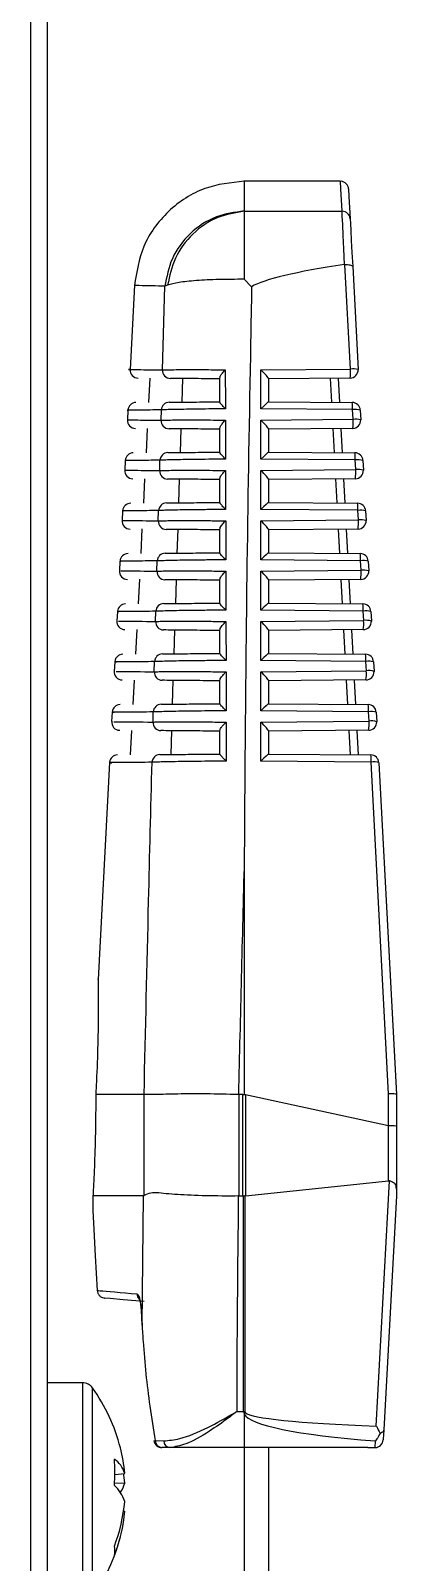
# Model space of a CAD drawing. Extents: x 8 to 113, y 1 to 87.
# Drawn here: x 18.02 to 18.471, y 40.201 to 42.088 of the extents above; entities that cross this region are included whole.
import ezdxf

# ---------------------------------------------------------------- set-up
doc = ezdxf.new("R2010")
doc.units = 0
doc.header["$MEASUREMENT"] = 0
doc.layers.add('OBJECT', color=7, linetype='CONTINUOUS')

msp = doc.modelspace()

# ---------------------------------------------------------------- linework, layer by layer
at = {"layer": 'OBJECT'}
for p, q in [((18.0205, 46.5627), (18.0205, 39.7877)), ((18.041, 46.5627), (18.041, 39.7877)), ((18.4023, 41.9027), (18.2833, 41.9027)), ((18.2837, 41.8661), (18.2837, 41.8657)), ((18.2837, 41.8657), (18.4043, 41.8657)), ((18.4078, 41.8001), (18.4074, 41.8001)), ((18.4146, 41.6714), (18.4078, 41.8001)), ((18.4174, 41.7977), (18.4241, 41.6708)), ((18.2837, 41.782), (18.2928, 41.7728)), ((18.1485, 41.7748), (18.143, 41.6708)), ((18.183, 41.6704), (18.186, 41.7734)), ((18.1893, 41.7747), (18.186, 41.7734)), ((18.3042, 41.6705), (18.4146, 41.6714)), ((18.3042, 41.6224), (18.3042, 41.6705)), ((18.1675, 41.6601), (18.1659, 41.6303)), ((18.2071, 41.6307), (18.2081, 41.6597)), ((18.2537, 41.6308), (18.2537, 41.6606)), ((18.4142, 41.6602), (18.3137, 41.6593)), ((18.3137, 41.6595), (18.3137, 41.6311)), ((18.3917, 41.6304), (18.3902, 41.66)), ((18.3996, 41.6601), (18.4012, 41.6303)), ((18.3137, 41.6311), (18.4168, 41.6302)), ((18.1404, 41.6207), (18.1398, 41.6088)), ((18.1813, 41.6084), (18.1816, 41.6211)), ((18.4172, 41.6214), (18.3042, 41.6224)), ((18.3042, 41.6085), (18.4179, 41.6095)), ((18.3042, 41.5604), (18.3042, 41.6085)), ((18.4179, 41.6095), (18.4172, 41.6214)), ((18.4267, 41.6207), (18.4273, 41.6088)), ((18.1642, 41.5981), (18.1627, 41.5683)), ((18.2051, 41.5687), (18.2061, 41.5978)), ((18.2537, 41.5688), (18.2537, 41.5985)), ((18.4174, 41.5983), (18.3137, 41.5973)), ((18.3137, 41.5975), (18.3137, 41.5691)), ((18.395, 41.5684), (18.3934, 41.598)), ((18.4029, 41.5981), (18.4044, 41.5683)), ((18.3137, 41.5691), (18.4201, 41.5682)), ((18.1371, 41.5587), (18.1365, 41.5468)), ((18.1795, 41.5464), (18.1799, 41.5591)), ((18.4205, 41.5594), (18.3042, 41.5604)), ((18.4211, 41.5475), (18.4205, 41.5594)), ((18.43, 41.5587), (18.4306, 41.5468)), ((18.161, 41.5363), (18.1594, 41.5061)), ((18.2032, 41.5067), (18.2041, 41.5358)), ((18.2537, 41.5069), (18.2537, 41.5364)), ((18.3042, 41.5465), (18.4211, 41.5475)), ((18.3042, 41.4984), (18.3042, 41.5465)), ((18.4207, 41.5363), (18.3137, 41.5353)), ((18.3137, 41.5355), (18.3137, 41.5071)), ((18.3983, 41.5064), (18.3967, 41.5361)), ((18.4061, 41.5362), (18.4077, 41.5063)), ((18.1339, 41.4967), (18.1333, 41.4849)), ((18.1778, 41.4844), (18.1782, 41.497)), ((18.4238, 41.4974), (18.3042, 41.4984)), ((18.3137, 41.5071), (18.4234, 41.5061)), ((18.4244, 41.4855), (18.4238, 41.4974)), ((18.4333, 41.4967), (18.4339, 41.4848)), ((18.1577, 41.4744), (18.1561, 41.4441)), ((18.2537, 41.4449), (18.2537, 41.4743)), ((18.3042, 41.4845), (18.4244, 41.4855)), ((18.3042, 41.4364), (18.3042, 41.4845)), ((18.424, 41.4743), (18.3137, 41.4733)), ((18.2012, 41.4446), (18.2021, 41.4738)), ((18.3137, 41.4735), (18.3137, 41.4451)), ((18.4016, 41.4443), (18.4, 41.4741)), ((18.4094, 41.4742), (18.411, 41.4442)), ((18.3137, 41.4451), (18.4266, 41.4441)), ((18.1306, 41.4347), (18.13, 41.4229)), ((18.1762, 41.4225), (18.1765, 41.435)), ((18.4271, 41.4353), (18.3042, 41.4364)), ((18.3042, 41.4225), (18.4277, 41.4236)), ((18.3042, 41.3744), (18.3042, 41.4225)), ((18.4277, 41.4236), (18.4271, 41.4353)), ((18.4365, 41.4346), (18.4371, 41.4229)), ((18.1545, 41.4124), (18.1529, 41.382)), ((18.1993, 41.3826), (18.2002, 41.4118)), ((18.2537, 41.3829), (18.2537, 41.4123)), ((18.4272, 41.4123), (18.3137, 41.4113)), ((18.3137, 41.4115), (18.3137, 41.3831)), ((18.4048, 41.3823), (18.4033, 41.4121)), ((18.4127, 41.4122), (18.4143, 41.3822)), ((18.3137, 41.3831), (18.4299, 41.3821)), ((18.1274, 41.3727), (18.1268, 41.361)), ((18.1745, 41.3605), (18.1749, 41.373)), ((18.4303, 41.3733), (18.3042, 41.3744)), ((18.3042, 41.3605), (18.431, 41.3616)), ((18.431, 41.3616), (18.4303, 41.3733)), ((18.4398, 41.3726), (18.4404, 41.3609)), ((18.1512, 41.3504), (18.1496, 41.32)), ((18.1973, 41.3206), (18.1983, 41.3498)), ((18.2537, 41.321), (18.2537, 41.3502)), ((18.3042, 41.3124), (18.3042, 41.3605)), ((18.4305, 41.3504), (18.3137, 41.3493)), ((18.3137, 41.3495), (18.3137, 41.3211)), ((18.4081, 41.3203), (18.4065, 41.3502)), ((18.4159, 41.3502), (18.4175, 41.3202)), ((18.1241, 41.3107), (18.1235, 41.299)), ((18.1729, 41.2985), (18.1732, 41.311)), ((18.4336, 41.3113), (18.3042, 41.3124)), ((18.3137, 41.3211), (18.4332, 41.3201)), ((18.4342, 41.2996), (18.4336, 41.3113)), ((18.4431, 41.3106), (18.4437, 41.2989)), ((18.148, 41.2883), (18.1464, 41.2582)), ((18.1954, 41.2586), (18.1963, 41.2878)), ((18.2537, 41.259), (18.2537, 41.2881)), ((18.3042, 41.2985), (18.4342, 41.2996)), ((18.3042, 41.2504), (18.3042, 41.2985)), ((18.4338, 41.2884), (18.3137, 41.2873)), ((18.3137, 41.2875), (18.3137, 41.2591)), ((18.4114, 41.2582), (18.4098, 41.2882)), ((18.4192, 41.2883), (18.4208, 41.2582)), ((18.1209, 41.2487), (18.1203, 41.2371)), ((18.1713, 41.2365), (18.1716, 41.249)), ((18.4369, 41.2492), (18.3042, 41.2504)), ((18.3137, 41.2591), (18.4365, 41.258)), ((18.4375, 41.2376), (18.4369, 41.2492)), ((18.4464, 41.2486), (18.447, 41.237)), ((18.3042, 41.2365), (18.4375, 41.2376)), ((18.3042, 41.1884), (18.3042, 41.2365)), ((18.1447, 41.2263), (18.1431, 41.1961)), ((18.1935, 41.1966), (18.1944, 41.2259)), ((18.2537, 41.197), (18.2537, 41.2261)), ((18.4371, 41.2264), (18.3137, 41.2253)), ((18.3137, 41.2255), (18.3137, 41.1971)), ((18.4147, 41.1962), (18.4131, 41.2262)), ((18.4225, 41.2263), (18.4241, 41.1961)), ((18.3137, 41.1971), (18.4397, 41.196)), ((18.1176, 41.1867), (18.1036, 40.9192)), ((18.4402, 41.1872), (18.3042, 41.1884)), ((18.4617, 40.7787), (18.4402, 41.1872)), ((18.4496, 41.1865), (18.4712, 40.7777)), ((18.2837, 41.0664), (18.2837, 40.7778)), ((18.1603, 40.7777), (18.1008, 40.7777)), ((18.1604, 40.7777), (18.1603, 40.7777)), ((18.1604, 40.6532), (18.1604, 40.7777)), ((18.2769, 40.7777), (18.2769, 40.6527)), ((18.2821, 40.7777), (18.2769, 40.7777)), ((18.2821, 40.6527), (18.2821, 40.7777)), ((18.2853, 40.7774), (18.2853, 40.6529)), ((18.4615, 40.7392), (18.2853, 40.7774)), ((18.4617, 40.7392), (18.4617, 40.7787)), ((18.4712, 40.7777), (18.4712, 40.7777)), ((18.4712, 40.7777), (18.4712, 40.7386)), ((18.4615, 40.6715), (18.4615, 40.7392)), ((18.4712, 40.7386), (18.4712, 40.661)), ((18.2853, 40.6529), (18.4615, 40.6715)), ((18.4465, 40.3692), (18.4629, 40.6713)), ((18.1597, 40.6527), (18.0973, 40.6527)), ((18.1578, 40.4935), (18.1597, 40.6527)), ((18.1597, 40.6527), (18.1604, 40.6532)), ((18.2769, 40.6527), (18.2821, 40.6527)), ((18.2829, 40.6527), (18.2845, 40.6528)), ((18.2829, 40.3872), (18.2829, 40.6527)), ((18.2845, 40.6528), (18.2845, 40.3872)), ((18.4712, 40.6527), (18.4556, 40.3645)), ((18.4712, 40.661), (18.4712, 40.6527)), ((18.0972, 40.6349), (18.0972, 40.6349)), ((18.1025, 40.5364), (18.1025, 40.5364)), ((18.1566, 40.5116), (18.1576, 40.4935)), ((18.1566, 40.5116), (18.1566, 40.5116)), ((18.1569, 40.5117), (18.1578, 40.4935)), ((18.0844, 40.4227), (18.041, 40.4227)), ((18.0844, 40.4227), (18.0844, 40.1601)), ((18.0965, 40.4165), (18.0965, 40.166)), ((18.2744, 40.3872), (18.2829, 40.3872)), ((18.2837, 40.3842), (18.2837, 40.3427)), ((18.174, 40.3513), (18.1845, 40.351)), ((18.192, 40.3427), (18.1823, 40.3427)), ((18.2837, 40.3427), (18.192, 40.3427)), ((18.436, 40.3427), (18.2837, 40.3427)), ((18.2837, 40.3427), (18.2837, 40.1612)), ((18.3137, 40.3427), (18.3137, 40.1612)), ((18.436, 40.3427), (18.4449, 40.3428)), ((18.4449, 40.3428), (18.4453, 40.3511)), ((18.1242, 40.3095), (18.1364, 40.311)), ((18.1364, 40.2991), (18.1238, 40.2984)), ((18.1351, 40.2646), (18.1364, 40.2644))]:
    msp.add_line(p, q, dxfattribs=at)
at = {"layer": 'OBJECT', "flags": 128}
for points in [[(18.4043, 41.8657), (18.4028, 41.8934), (18.4023, 41.9027)], [(18.4123, 41.8933), (18.4123, 41.8933), (18.4128, 41.884), (18.4143, 41.8564)], [(18.4074, 41.8001), (18.4065, 41.8193), (18.4057, 41.836), (18.4051, 41.8495), (18.4046, 41.8596), (18.4043, 41.8657)], [(18.4143, 41.8564), (18.4145, 41.8509), (18.415, 41.8419), (18.4157, 41.8298), (18.4164, 41.8149), (18.4174, 41.7977)], [(18.0972, 40.6349), (18.0984, 40.6116), (18.1002, 40.5788), (18.1025, 40.5364)], [(18.1604, 40.5227), (18.1347, 40.5249), (18.1184, 40.5263), (18.1116, 40.5269)], [(18.1569, 40.5117), (18.1566, 40.5116), (18.1566, 40.5116)], [(18.1578, 40.4935), (18.1576, 40.4935), (18.1576, 40.4935)], [(18.4556, 40.3645), (18.4552, 40.3582), (18.455, 40.3541), (18.4549, 40.3523)], [(18.1364, 40.2991), (18.1357, 40.3061), (18.1351, 40.3109)]]:
    msp.add_lwpolyline(points, dxfattribs=at)
at = {"layer": 'OBJECT'}
for centre, radius, start, end in [((18.4023, 41.8927), 0.01, 3.0226, 85.0653), ((18.4044, 41.8558), 0.00991, 3.4696, 90.5555), ((18.153, 41.6702), 0.01, 176.9496, 269.5), ((18.1929, 41.6698), 0.00992, 176.5042, 268.9393), ((18.3602, 41.6679), 0.0545, 351.8652, 3.6824), ((18.4141, 41.6702), 0.01, 270.5, 3.0226), ((18.4179, 41.6513), 0.0204, 72.383, 99.2794), ((18.1504, 41.6202), 0.01, 90.5, 176.6441), ((18.1915, 41.6207), 0.00989, 91.0015, 177.588), ((18.3763, 41.6238), 0.041, 356.6868, 8.9977), ((18.4167, 41.6202), 0.01, 3.0226, 89.5), ((18.1498, 41.6083), 0.01, 176.5331, 269.5), ((18.1912, 41.6078), 0.00992, 176.4843, 268.9205), ((18.4205, 41.6013), 0.0204, 72.3829, 99.2789), ((18.3635, 41.606), 0.0545, 351.8651, 3.6825), ((18.4173, 41.6083), 0.01, 270.5, 3.0226), ((18.4212, 41.5893), 0.0204, 72.3842, 99.2781), ((18.1471, 41.5582), 0.01, 90.5, 176.1269), ((18.1898, 41.5586), 0.00989, 91.02, 177.6086), ((18.3796, 41.5618), 0.041, 356.6869, 8.9995), ((18.42, 41.5582), 0.01, 3.0226, 89.5), ((18.4238, 41.5393), 0.0204, 72.3825, 99.2797), ((18.1465, 41.5463), 0.01, 176.0214, 269.5), ((18.1894, 41.5458), 0.00991, 176.4676, 268.8983), ((18.3667, 41.544), 0.0545, 351.8651, 3.6825), ((18.4206, 41.5463), 0.01, 270.5, 3.0226), ((18.4244, 41.5274), 0.0204, 72.3836, 99.2785), ((18.1439, 41.4961), 0.01, 90.5, 175.6107), ((18.1881, 41.4966), 0.00989, 91.0385, 177.629), ((18.3829, 41.4997), 0.041, 356.6836, 9.001), ((18.4233, 41.4961), 0.01, 3.0226, 89.5), ((18.4271, 41.4772), 0.0204, 72.384, 99.2783), ((18.1433, 41.4843), 0.01, 175.4975, 269.5), ((18.1877, 41.4838), 0.00991, 176.4491, 268.8771), ((18.37, 41.482), 0.0545, 351.8663, 3.6798), ((18.4239, 41.4843), 0.01, 270.5, 3.0226), ((18.4277, 41.4654), 0.0204, 72.3835, 99.2787), ((18.1406, 41.4341), 0.01, 90.5, 175.0953), ((18.1864, 41.4346), 0.00988, 91.0569, 177.6513), ((18.3861, 41.4377), 0.041, 356.6855, 9.001), ((18.4265, 41.4341), 0.01, 3.0226, 89.5), ((18.14, 41.4223), 0.01, 175.0037, 269.5), ((18.1861, 41.4218), 0.00991, 176.4298, 268.8558), ((18.4304, 41.4152), 0.0204, 72.3833, 99.279), ((18.3733, 41.4201), 0.0545, 351.8663, 3.6798), ((18.4272, 41.4223), 0.01, 270.5, 3.0226), ((18.431, 41.4034), 0.0204, 72.3833, 99.2789), ((18.1374, 41.3721), 0.01, 90.5, 174.5807), ((18.1847, 41.3726), 0.00988, 91.0767, 177.6723), ((18.3894, 41.3757), 0.041, 356.6836, 9.001), ((18.4298, 41.3721), 0.01, 3.0226, 89.5), ((18.1368, 41.3604), 0.01, 174.4978, 269.5), ((18.4336, 41.3532), 0.0204, 72.3837, 99.2787), ((18.3765, 41.3581), 0.0545, 351.8663, 3.6798), ((18.4342, 41.3415), 0.0204, 72.3835, 99.2786), ((18.1844, 41.3599), 0.00991, 176.4111, 268.8339), ((18.4304, 41.3604), 0.01, 270.5, 3.0226), ((18.1341, 41.3101), 0.01, 90.5, 174.0669), ((18.1831, 41.3106), 0.00988, 91.0973, 177.6933), ((18.3927, 41.3136), 0.041, 356.6868, 8.9978), ((18.4331, 41.3101), 0.01, 3.0226, 89.5), ((18.4369, 41.2911), 0.0204, 72.3833, 99.2789), ((18.1335, 41.2984), 0.01, 173.9939, 269.5), ((18.1828, 41.2979), 0.0099, 176.3922, 268.812), ((18.3798, 41.2961), 0.0545, 351.8663, 3.6798), ((18.4337, 41.2984), 0.01, 270.5, 3.0226), ((18.4375, 41.2795), 0.0204, 72.3836, 99.2786), ((18.1309, 41.248), 0.01, 90.5, 173.5539), ((18.1815, 41.2486), 0.00987, 91.1158, 177.7165), ((18.396, 41.2516), 0.041, 356.687, 8.9994), ((18.4364, 41.248), 0.01, 3.0226, 89.5), ((18.4402, 41.2291), 0.0204, 72.3836, 99.2786), ((18.1303, 41.2364), 0.01, 173.4435, 269.5), ((18.1812, 41.2359), 0.0099, 176.3721, 268.7898), ((18.3831, 41.2341), 0.0545, 351.8656, 3.6806), ((18.437, 41.2364), 0.01, 270.5, 3.0226), ((18.4408, 41.2175), 0.0204, 72.3836, 99.2786), ((18.1276, 41.186), 0.01, 90.5, 173.0416), ((18.1799, 41.1866), 0.00987, 91.1352, 177.7397), ((18.3993, 41.1896), 0.041, 356.6836, 9.001), ((18.4396, 41.186), 0.01, 3.0226, 89.5), ((18.4435, 41.1671), 0.0204, 72.3833, 99.2789), ((18.1615, 40.5326), 0.01, 182.5568, 224.0241), ((18.0844, 40.4077), 0.015, 35.6682, 90), ((17.9172, 40.2877), 0.2208, 14.3896, 35.6682), ((18.2829, 40.5031), 0.1159, 270.0012, 270.7816), ((18.1938, 40.4788), 0.1305, 313.545, 314.5084), ((17.941, 40.2939), 0.1962, 5.0254, 14.385), ((18.1718, 40.3622), 0.0111, 273.6615, 281.4814), ((18.1823, 40.3527), 0.01, 189.2546, 270), ((18.183, 40.3518), 0.00906, 182.8147, 265.6381), ((18.1931, 40.3512), 0.00857, 181.3601, 262.7695), ((18.4449, 40.3528), 0.00999, 269.95, 356.8554), ((18.4451, 40.3434), 0.000648, 258.231, 270.7957), ((18.4449, 40.3528), 0.01, 270.809, 356.8941), ((18.1035, 40.3007), 0.0345, 17.4617, 54.2795), ((17.8829, 40.3125), 0.2413, 356.1519, 3.8481), ((18.0943, 40.2635), 0.044, 16.9533, 48.1957), ((18.1025, 40.3082), 0.0352, 324.3309, 344.9776), ((17.9331, 40.2943), 0.2041, 338.9958, 354.9427), ((17.9413, 40.2815), 0.1959, 338.5882, 354.9804), ((17.9172, 40.2877), 0.2208, 324.3318, 345.6104), ((18.0956, 40.2156), 0.0286, 348.7967, 11.2033)]:
    msp.add_arc(centre, radius, start, end, dxfattribs=at)
for centre, major_axis, ratio, start_param, end_param in [((20.5734, 41.7476), (2.2897, -0.0147), 0.052015, 2.811677, 3.052791), ((18.3037, 41.6693), (0.00996, -0.00988), 0.087934, 0.08695, 1.605386), ((18.3037, 41.6212), (0.00999, 0.00991), 0.035372, 0.03505, 1.483386), ((18.3037, 41.6073), (0.00996, -0.00988), 0.087934, 0.08695, 1.605386), ((18.3037, 41.5592), (0.00999, 0.00991), 0.035372, 0.03505, 1.483386), ((18.3037, 41.5453), (0.00996, -0.00988), 0.087934, 0.08695, 1.605386), ((18.3037, 41.4972), (0.00999, 0.00991), 0.035372, 0.03505, 1.483386), ((18.3037, 41.4833), (0.00996, -0.00988), 0.087934, 0.08695, 1.605386), ((18.3037, 41.4352), (0.00999, 0.00991), 0.035372, 0.03505, 1.483386), ((18.3037, 41.4213), (0.00996, -0.00988), 0.087934, 0.08695, 1.605386), ((18.3037, 41.3732), (0.00999, 0.00991), 0.035372, 0.03505, 1.483386), ((18.3037, 41.3593), (0.00996, -0.00988), 0.087934, 0.08695, 1.605386), ((18.3037, 41.3112), (0.00999, 0.00991), 0.035372, 0.03505, 1.483386), ((18.3037, 41.2973), (0.00996, -0.00988), 0.087934, 0.08695, 1.605386), ((18.3037, 41.2492), (0.00999, 0.00991), 0.035372, 0.03505, 1.483386), ((18.3037, 41.2353), (0.00996, -0.00988), 0.087934, 0.08695, 1.605386), ((18.3037, 41.1872), (0.00999, 0.00991), 0.035372, 0.03505, 1.483386), ((20.3462, 36.7594), (0, 19.0675), 0.111038, 1.342949, 1.358461), ((18.2769, 41.755), (0, 0.9773), 0.122785, 3.138252, 3.141593), ((18.2821, 41.755), (0, 0.9773), 0.122785, 3.141593, 3.154684), ((18.2821, 41.7557), (-0.0064, 0.9787), 0.122438, 3.101128, 3.114217), ((18.4612, 40.7775), (0.01, 0.00026), 0.120424, 0.003177, 1.515259), ((18.4612, 40.8207), (-0.0005, 0.0816), 0.122438, 3.114217, 3.140397), ((18.4612, 40.7386), (0.01, 0), 0.061163, 0, 1.518436), ((18.4612, 40.6342), (0.0006, 0.0374), 0.267094, 6.175075, 6.315676), ((20.3462, 40.2949), (0, 7.8848), 0.262774, 1.525405, 1.559096), ((18.2769, 40.2049), (0, 0.4478), 0.267949, 0, 0.004204), ((18.2821, 40.2049), (0, 0.4478), 0.267949, 6.276674, 6.283185), ((18.2821, 40.2046), (0.007, 0.4485), 0.267094, 0.032491, 0.039008), ((18.8524, 40.4027), (0.5695, 0.0157), 0.101686, 3.138791, 3.191455), ((18.8524, 40.4027), (0.5695, 0.0157), 0.101686, 3.191455, 3.913119), ((18.854, 40.395), (0.5695, 0.0078), 0.050872, 3.140897, 3.193561), ((18.854, 40.395), (0.5695, 0.0078), 0.050872, 3.193561, 3.914226)]:
    msp.add_ellipse(centre, major_axis=major_axis, ratio=ratio, start_param=start_param, end_param=end_param, dxfattribs=at)
for points, knots in [([(18.2837, 41.9027), (18.2672, 41.901), (18.2329, 41.8973), (18.1883, 41.8678), (18.1565, 41.8248), (18.1511, 41.7908), (18.1484, 41.7744)], [0, 0, 0, 0, 0.240773, 0.5, 0.759227, 1, 1, 1, 1]), ([(18.2837, 41.9027), (18.2837, 41.9012), (18.2837, 41.8981), (18.2837, 41.8768), (18.2837, 41.8661)], [0, 0, 0, 0, 0.5, 1, 1, 1, 1]), ([(18.2837, 41.8661), (18.272, 41.8645), (18.2477, 41.8612), (18.2159, 41.8398), (18.1928, 41.8091), (18.1882, 41.785), (18.186, 41.7734)], [0, 0, 0, 0, 0.24117, 0.5, 0.75883, 1, 1, 1, 1]), ([(18.2837, 41.8657), (18.2726, 41.8639), (18.2495, 41.8603), (18.2192, 41.8392), (18.1968, 41.8095), (18.1917, 41.786), (18.1893, 41.7747)], [0, 0, 0, 0, 0.2415611, 0.4999999, 0.7584385, 1, 1, 1, 1]), ([(18.2837, 41.8657), (18.2837, 41.8628), (18.2837, 41.8571), (18.2837, 41.838), (18.2837, 41.8128), (18.2837, 41.7922), (18.2837, 41.782)], [0, 0, 0, 0, 0.25, 0.5, 0.75, 1, 1, 1, 1]), ([(18.4078, 41.8001), (18.4089, 41.8001), (18.4111, 41.8002), (18.414, 41.7998), (18.4162, 41.7991), (18.4171, 41.7984), (18.4173, 41.7979), (18.4174, 41.7978), (18.4174, 41.7977)], [0, 0, 0, 0, 0.219278, 0.438506, 0.659243, 0.882986, 0.985831, 1, 1, 1, 1]), ([(18.2837, 41.782), (18.273, 41.7819), (18.2516, 41.7819), (18.224, 41.7805), (18.2017, 41.7781), (18.1934, 41.7759), (18.1893, 41.7747)], [0, 0, 0, 0, 0.2500001, 0.4999998, 0.7500003, 1, 1, 1, 1]), ([(18.186, 41.7734), (18.1751, 41.7737), (18.1532, 41.7742), (18.15, 41.7743), (18.1484, 41.7744)], [0, 0, 0, 0, 0.496376, 1, 1, 1, 1]), ([(18.2928, 41.7728), (18.2927, 41.7671), (18.2922, 41.7387), (18.29, 41.6193), (18.286, 41.3895), (18.2845, 41.1824), (18.2837, 41.0664)], [0, 0, 0, 0, 0.024148, 0.120739, 0.507103, 1, 1, 1, 1]), ([(18.1431, 41.6708), (18.143, 41.6708), (18.138, 41.6708), (18.151, 41.6707), (18.1723, 41.6705), (18.183, 41.6704)], [0, 0, 0, 0, 0.001446, 0.498454, 1, 1, 1, 1]), ([(18.183, 41.6704), (18.1846, 41.6705), (18.1895, 41.6706), (18.2071, 41.6707), (18.2321, 41.6707), (18.251, 41.6706), (18.2581, 41.6705), (18.2604, 41.6705)], [0, 0, 0, 0, 0.16173, 0.488574, 0.814943, 0.942319, 1, 1, 1, 1]), ([(18.2537, 41.6606), (18.2538, 41.6612), (18.2541, 41.6626), (18.2561, 41.6657), (18.2584, 41.6684), (18.26, 41.6701), (18.2603, 41.6705), (18.2604, 41.6705)], [0, 0, 0, 0, 0.2369194, 0.5287914, 0.9000059, 0.9913438, 1, 1, 1, 1]), ([(18.2604, 41.6705), (18.2604, 41.6639), (18.2604, 41.6479), (18.2605, 41.6318), (18.2605, 41.6224)], [0, 0, 0, 0, 0.412316, 1, 1, 1, 1]), ([(18.2537, 41.6593), (18.2431, 41.6594), (18.2219, 41.6596), (18.2013, 41.6598), (18.1953, 41.6599), (18.1927, 41.6599)], [0, 0, 0, 0, 0.357965, 0.715857, 1, 1, 1, 1]), ([(18.1913, 41.6306), (18.1949, 41.6306), (18.2021, 41.6306), (18.2254, 41.6308), (18.245, 41.631), (18.2537, 41.6311)], [0, 0, 0, 0, 0.3561452, 0.712376, 1, 1, 1, 1]), ([(18.2605, 41.6224), (18.2605, 41.6225), (18.2601, 41.6228), (18.2585, 41.6245), (18.2561, 41.627), (18.2541, 41.6296), (18.2538, 41.6304), (18.2537, 41.6308)], [0, 0, 0, 0, 0.0082877, 0.094552, 0.4783992, 0.770553, 1, 1, 1, 1]), ([(18.1816, 41.6211), (18.1804, 41.6211), (18.174, 41.621), (18.1515, 41.6208), (18.1354, 41.6207), (18.1406, 41.6207), (18.1407, 41.6207)], [0, 0, 0, 0, 0.046867, 0.234364, 0.98622, 1, 1, 1, 1]), ([(18.1401, 41.6088), (18.1416, 41.6088), (18.1447, 41.6087), (18.1689, 41.6085), (18.1813, 41.6084)], [0, 0, 0, 0, 0.488709, 1, 1, 1, 1]), ([(18.1813, 41.6084), (18.1829, 41.6085), (18.1878, 41.6086), (18.2055, 41.6087), (18.231, 41.6087), (18.2505, 41.6086), (18.2583, 41.6085), (18.2605, 41.6085)], [0, 0, 0, 0, 0.159551, 0.48199, 0.803962, 0.942061, 1, 1, 1, 1]), ([(18.2605, 41.6224), (18.2582, 41.6224), (18.2497, 41.6223), (18.2296, 41.6221), (18.2042, 41.6217), (18.1876, 41.6214), (18.183, 41.6211), (18.1816, 41.6211)], [0, 0, 0, 0, 0.057874, 0.218011, 0.538018, 0.858388, 1, 1, 1, 1]), ([(18.2537, 41.5985), (18.2538, 41.5991), (18.2541, 41.6004), (18.256, 41.6034), (18.2583, 41.6062), (18.26, 41.608), (18.2605, 41.6085), (18.2605, 41.6085)], [0, 0, 0, 0, 0.225636, 0.506975, 0.868216, 0.991457, 1, 1, 1, 1]), ([(18.2605, 41.6085), (18.2606, 41.6019), (18.2606, 41.5859), (18.2606, 41.5698), (18.2607, 41.5604)], [0, 0, 0, 0, 0.412357, 1, 1, 1, 1]), ([(18.2537, 41.5973), (18.243, 41.5974), (18.2216, 41.5976), (18.2, 41.5978), (18.1938, 41.5979), (18.191, 41.5979)], [0, 0, 0, 0, 0.352325, 0.704581, 1, 1, 1, 1]), ([(18.1896, 41.5685), (18.1932, 41.5686), (18.2005, 41.5686), (18.2242, 41.5688), (18.2444, 41.569), (18.2537, 41.5691)], [0, 0, 0, 0, 0.350806, 0.701697, 1, 1, 1, 1]), ([(18.2607, 41.5604), (18.2606, 41.5605), (18.2602, 41.5609), (18.2585, 41.5626), (18.2561, 41.5652), (18.2541, 41.5677), (18.2538, 41.5685), (18.2537, 41.5688)], [0, 0, 0, 0, 0.008197, 0.119704, 0.49372, 0.776726, 1, 1, 1, 1]), ([(18.1799, 41.5591), (18.1786, 41.5591), (18.1722, 41.559), (18.1491, 41.5588), (18.1324, 41.5586), (18.1376, 41.5587), (18.1378, 41.5587)], [0, 0, 0, 0, 0.045988, 0.229969, 0.967723, 1, 1, 1, 1]), ([(18.2607, 41.5604), (18.2583, 41.5604), (18.2497, 41.5603), (18.2294, 41.5601), (18.2036, 41.5597), (18.1863, 41.5594), (18.1815, 41.5591), (18.1799, 41.5591)], [0, 0, 0, 0, 0.058136, 0.216179, 0.531949, 0.848067, 1, 1, 1, 1]), ([(18.1373, 41.5468), (18.1386, 41.5468), (18.1414, 41.5468), (18.1665, 41.5465), (18.1795, 41.5464)], [0, 0, 0, 0, 0.4793065, 1, 1, 1, 1]), ([(18.1795, 41.5464), (18.1812, 41.5465), (18.1862, 41.5466), (18.204, 41.5467), (18.2299, 41.5467), (18.2501, 41.5466), (18.2584, 41.5465), (18.2607, 41.5465)], [0, 0, 0, 0, 0.157481, 0.475733, 0.793524, 0.941798, 1, 1, 1, 1]), ([(18.2537, 41.5353), (18.2429, 41.5354), (18.2213, 41.5356), (18.1989, 41.5358), (18.1923, 41.5359), (18.1892, 41.5359)], [0, 0, 0, 0, 0.347005, 0.693943, 1, 1, 1, 1]), ([(18.2537, 41.5364), (18.2538, 41.537), (18.2541, 41.5382), (18.2559, 41.5412), (18.2583, 41.5441), (18.2601, 41.5459), (18.2607, 41.5465), (18.2607, 41.5465)], [0, 0, 0, 0, 0.220757, 0.49454, 0.847826, 0.991557, 1, 1, 1, 1]), ([(18.2607, 41.5465), (18.2607, 41.5399), (18.2608, 41.5239), (18.2608, 41.5078), (18.2608, 41.4984)], [0, 0, 0, 0, 0.412394, 1, 1, 1, 1]), ([(18.1782, 41.497), (18.1769, 41.497), (18.1703, 41.497), (18.1468, 41.4968), (18.1293, 41.4966), (18.1346, 41.4967), (18.135, 41.4967)], [0, 0, 0, 0, 0.045141, 0.225735, 0.949898, 1, 1, 1, 1]), ([(18.2608, 41.4984), (18.2584, 41.4984), (18.2497, 41.4983), (18.2292, 41.4981), (18.2031, 41.4978), (18.185, 41.4974), (18.1799, 41.4971), (18.1782, 41.497)], [0, 0, 0, 0, 0.058402, 0.214452, 0.526193, 0.838268, 1, 1, 1, 1]), ([(18.1879, 41.5065), (18.1916, 41.5066), (18.1989, 41.5066), (18.223, 41.5068), (18.2439, 41.507), (18.2537, 41.5071)], [0, 0, 0, 0, 0.345761, 0.691605, 1, 1, 1, 1]), ([(18.2608, 41.4984), (18.2608, 41.4985), (18.2603, 41.499), (18.2585, 41.5008), (18.256, 41.5034), (18.2541, 41.5058), (18.2538, 41.5066), (18.2537, 41.5069)], [0, 0, 0, 0, 0.008115, 0.143847, 0.50824, 0.782553, 1, 1, 1, 1]), ([(18.1344, 41.4848), (18.1356, 41.4848), (18.1382, 41.4848), (18.1642, 41.4846), (18.1778, 41.4844)], [0, 0, 0, 0, 0.4731846, 1, 1, 1, 1]), ([(18.1778, 41.4844), (18.1795, 41.4845), (18.1846, 41.4846), (18.2025, 41.4848), (18.2289, 41.4847), (18.2496, 41.4846), (18.2585, 41.4845), (18.2609, 41.4845)], [0, 0, 0, 0, 0.155511, 0.469778, 0.783591, 0.941533, 1, 1, 1, 1]), ([(18.2537, 41.4743), (18.2538, 41.4749), (18.2541, 41.4761), (18.2559, 41.479), (18.2583, 41.4819), (18.2602, 41.4839), (18.2608, 41.4845), (18.2609, 41.4845)], [0, 0, 0, 0, 0.216116, 0.482661, 0.828143, 0.991662, 1, 1, 1, 1]), ([(18.2609, 41.4845), (18.2609, 41.4779), (18.2609, 41.4619), (18.261, 41.4458), (18.261, 41.4364)], [0, 0, 0, 0, 0.41243, 1, 1, 1, 1]), ([(18.2537, 41.4733), (18.2428, 41.4734), (18.221, 41.4736), (18.1977, 41.4738), (18.1908, 41.4739), (18.1875, 41.4739)], [0, 0, 0, 0, 0.341978, 0.683891, 1, 1, 1, 1]), ([(18.1862, 41.4445), (18.1899, 41.4445), (18.1974, 41.4446), (18.2219, 41.4448), (18.2434, 41.445), (18.2537, 41.4451)], [0, 0, 0, 0, 0.3409862, 0.682055, 1, 1, 1, 1]), ([(18.261, 41.4364), (18.261, 41.4365), (18.2603, 41.4371), (18.2584, 41.4389), (18.256, 41.4416), (18.2541, 41.4439), (18.2538, 41.4446), (18.2537, 41.4449)], [0, 0, 0, 0, 0.0080352, 0.1670318, 0.5220124, 0.7880549, 1, 1, 1, 1]), ([(18.1765, 41.435), (18.1752, 41.435), (18.1685, 41.435), (18.1445, 41.4348), (18.1263, 41.4346), (18.1316, 41.4346), (18.1321, 41.4346)], [0, 0, 0, 0, 0.044325, 0.221651, 0.93271, 1, 1, 1, 1]), ([(18.1315, 41.4229), (18.1326, 41.4228), (18.1348, 41.4228), (18.1617, 41.4226), (18.1762, 41.4225)], [0, 0, 0, 0, 0.461446, 1, 1, 1, 1]), ([(18.1762, 41.4225), (18.1779, 41.4225), (18.183, 41.4227), (18.201, 41.4228), (18.2279, 41.4227), (18.2492, 41.4226), (18.2586, 41.4225), (18.261, 41.4225)], [0, 0, 0, 0, 0.153634, 0.464105, 0.774128, 0.941265, 1, 1, 1, 1]), ([(18.261, 41.4364), (18.2586, 41.4364), (18.2497, 41.4363), (18.2291, 41.4361), (18.2026, 41.4358), (18.1838, 41.4353), (18.1784, 41.4351), (18.1765, 41.435)], [0, 0, 0, 0, 0.058672, 0.212823, 0.520728, 0.828955, 1, 1, 1, 1]), ([(18.2537, 41.4123), (18.2538, 41.4128), (18.2541, 41.414), (18.2559, 41.4168), (18.2583, 41.4198), (18.2603, 41.4218), (18.261, 41.4225), (18.261, 41.4225)], [0, 0, 0, 0, 0.211697, 0.471304, 0.809147, 0.991755, 1, 1, 1, 1]), ([(18.261, 41.4225), (18.261, 41.4159), (18.2611, 41.3999), (18.2611, 41.3838), (18.2611, 41.3744)], [0, 0, 0, 0, 0.412465, 1, 1, 1, 1]), ([(18.2537, 41.4113), (18.2427, 41.4114), (18.2207, 41.4116), (18.1966, 41.4118), (18.1894, 41.4119), (18.1859, 41.4119)], [0, 0, 0, 0, 0.337221, 0.67438, 1, 1, 1, 1]), ([(18.1846, 41.3825), (18.1883, 41.3825), (18.1958, 41.3826), (18.2208, 41.3828), (18.2428, 41.383), (18.2537, 41.3831)], [0, 0, 0, 0, 0.3364615, 0.6730032, 1, 1, 1, 1]), ([(18.2611, 41.3744), (18.2611, 41.3745), (18.2604, 41.3752), (18.2584, 41.3771), (18.2559, 41.3797), (18.2541, 41.382), (18.2538, 41.3827), (18.2537, 41.3829)], [0, 0, 0, 0, 0.0079618, 0.1892797, 0.5350692, 0.793252, 1, 1, 1, 1]), ([(18.1749, 41.373), (18.1735, 41.373), (18.1667, 41.3729), (18.1422, 41.3727), (18.1232, 41.3726), (18.1286, 41.3726), (18.1292, 41.3726)], [0, 0, 0, 0, 0.043537, 0.217711, 0.916125, 1, 1, 1, 1]), ([(18.2611, 41.3744), (18.2587, 41.3744), (18.2497, 41.3743), (18.2289, 41.3741), (18.2021, 41.3738), (18.1826, 41.3733), (18.1769, 41.3731), (18.1749, 41.373)], [0, 0, 0, 0, 0.058944, 0.211285, 0.515535, 0.820093, 1, 1, 1, 1]), ([(18.1287, 41.3609), (18.1295, 41.3609), (18.1315, 41.3609), (18.1593, 41.3606), (18.1745, 41.3605)], [0, 0, 0, 0, 0.452954, 1, 1, 1, 1]), ([(18.1745, 41.3605), (18.1762, 41.3605), (18.1814, 41.3607), (18.1996, 41.3608), (18.2269, 41.3607), (18.2487, 41.3606), (18.2587, 41.3605), (18.2612, 41.3605)], [0, 0, 0, 0, 0.151845, 0.458696, 0.765104, 0.940995, 1, 1, 1, 1]), ([(18.2537, 41.3493), (18.2426, 41.3494), (18.2204, 41.3496), (18.1955, 41.3499), (18.188, 41.3499), (18.1842, 41.35)], [0, 0, 0, 0, 0.332714, 0.665366, 1, 1, 1, 1]), ([(18.2537, 41.3502), (18.2538, 41.3507), (18.254, 41.3519), (18.2559, 41.3547), (18.2584, 41.3576), (18.2604, 41.3597), (18.2612, 41.3605), (18.2612, 41.3605)], [0, 0, 0, 0, 0.207488, 0.460443, 0.790808, 0.991848, 1, 1, 1, 1]), ([(18.2612, 41.3605), (18.2612, 41.3539), (18.2612, 41.3379), (18.2613, 41.3218), (18.2613, 41.3124)], [0, 0, 0, 0, 0.412497, 1, 1, 1, 1]), ([(18.1732, 41.311), (18.1719, 41.311), (18.165, 41.3109), (18.14, 41.3107), (18.1202, 41.3105), (18.1257, 41.3106), (18.1264, 41.3106)], [0, 0, 0, 0, 0.0427762, 0.2139071, 0.9001118, 1, 1, 1, 1]), ([(18.2613, 41.3124), (18.2588, 41.3124), (18.2498, 41.3123), (18.2287, 41.3121), (18.2017, 41.3118), (18.1814, 41.3113), (18.1755, 41.3111), (18.1732, 41.311)], [0, 0, 0, 0, 0.059218, 0.209831, 0.510594, 0.811652, 1, 1, 1, 1]), ([(18.1829, 41.3205), (18.1867, 41.3205), (18.1943, 41.3206), (18.2197, 41.3208), (18.2423, 41.321), (18.2537, 41.3211)], [0, 0, 0, 0, 0.332168, 0.664414, 1, 1, 1, 1]), ([(18.2613, 41.3124), (18.2613, 41.3125), (18.2605, 41.3132), (18.2584, 41.3153), (18.2559, 41.3179), (18.2541, 41.3201), (18.2538, 41.3207), (18.2537, 41.321)], [0, 0, 0, 0, 0.0078811, 0.2106185, 0.5474534, 0.7981663, 1, 1, 1, 1]), ([(18.1258, 41.2989), (18.1265, 41.2989), (18.1281, 41.2989), (18.1569, 41.2986), (18.1729, 41.2985)], [0, 0, 0, 0, 0.444733, 1, 1, 1, 1]), ([(18.1729, 41.2985), (18.1746, 41.2985), (18.1799, 41.2987), (18.1981, 41.2988), (18.2259, 41.2987), (18.2483, 41.2986), (18.2588, 41.2985), (18.2613, 41.2985)], [0, 0, 0, 0, 0.150136, 0.4535305, 0.7564875, 0.9407202, 1, 1, 1, 1]), ([(18.2537, 41.2873), (18.2425, 41.2874), (18.2202, 41.2876), (18.1944, 41.2879), (18.1866, 41.2879), (18.1826, 41.288)], [0, 0, 0, 0, 0.328436, 0.656814, 1, 1, 1, 1]), ([(18.2537, 41.2881), (18.2538, 41.2886), (18.254, 41.2897), (18.2558, 41.2925), (18.2584, 41.2955), (18.2604, 41.2976), (18.2613, 41.2985), (18.2613, 41.2985)], [0, 0, 0, 0, 0.203476, 0.450054, 0.773099, 0.991936, 1, 1, 1, 1]), ([(18.2613, 41.2985), (18.2614, 41.2919), (18.2614, 41.2759), (18.2614, 41.2598), (18.2615, 41.2504)], [0, 0, 0, 0, 0.412528, 1, 1, 1, 1]), ([(18.1716, 41.249), (18.1702, 41.249), (18.1632, 41.2489), (18.1378, 41.2487), (18.1172, 41.2485), (18.1227, 41.2486), (18.1235, 41.2486)], [0, 0, 0, 0, 0.042041, 0.210232, 0.884641, 1, 1, 1, 1]), ([(18.2615, 41.2504), (18.2589, 41.2504), (18.2498, 41.2503), (18.2286, 41.2501), (18.2012, 41.2498), (18.1802, 41.2493), (18.1741, 41.2491), (18.1716, 41.249)], [0, 0, 0, 0, 0.059496, 0.208459, 0.505892, 0.803608, 1, 1, 1, 1]), ([(18.1813, 41.2585), (18.1852, 41.2585), (18.1928, 41.2586), (18.2186, 41.2588), (18.2418, 41.259), (18.2537, 41.2591)], [0, 0, 0, 0, 0.328088, 0.656253, 1, 1, 1, 1]), ([(18.2615, 41.2504), (18.2614, 41.2505), (18.2605, 41.2513), (18.2584, 41.2534), (18.2558, 41.2561), (18.254, 41.2582), (18.2538, 41.2587), (18.2537, 41.259)], [0, 0, 0, 0, 0.007811, 0.231083, 0.559206, 0.802812, 1, 1, 1, 1]), ([(18.123, 41.2369), (18.1236, 41.2369), (18.1249, 41.2369), (18.1547, 41.2367), (18.1713, 41.2365)], [0, 0, 0, 0, 0.440803, 1, 1, 1, 1]), ([(18.1713, 41.2365), (18.1731, 41.2366), (18.1784, 41.2367), (18.1967, 41.2368), (18.2249, 41.2367), (18.2479, 41.2366), (18.2589, 41.2365), (18.2615, 41.2365)], [0, 0, 0, 0, 0.148503, 0.448595, 0.748256, 0.940444, 1, 1, 1, 1]), ([(18.2537, 41.2261), (18.2538, 41.2266), (18.254, 41.2275), (18.2555, 41.23), (18.258, 41.233), (18.2603, 41.2353), (18.2615, 41.2365), (18.2615, 41.2365)], [0, 0, 0, 0, 0.199296, 0.397084, 0.700899, 0.99202, 1, 1, 1, 1]), ([(18.2615, 41.2365), (18.2615, 41.2299), (18.2615, 41.2139), (18.2616, 41.1978), (18.2616, 41.1884)], [0, 0, 0, 0, 0.4125571, 1, 1, 1, 1]), ([(18.2537, 41.2253), (18.2424, 41.2254), (18.2199, 41.2256), (18.1934, 41.2259), (18.1852, 41.2259), (18.181, 41.226)], [0, 0, 0, 0, 0.324373, 0.648689, 1, 1, 1, 1]), ([(18.1797, 41.1965), (18.1836, 41.1965), (18.1914, 41.1966), (18.2176, 41.1968), (18.2413, 41.197), (18.2537, 41.1971)], [0, 0, 0, 0, 0.324207, 0.648491, 1, 1, 1, 1]), ([(18.2616, 41.1884), (18.2616, 41.1885), (18.2606, 41.1894), (18.2584, 41.1915), (18.2558, 41.1942), (18.254, 41.1963), (18.2538, 41.1968), (18.2537, 41.197)], [0, 0, 0, 0, 0.0077442, 0.2506959, 0.5703556, 0.8072084, 1, 1, 1, 1]), ([(18.1701, 41.187), (18.1686, 41.187), (18.1615, 41.1869), (18.1356, 41.1867), (18.1142, 41.1865), (18.1197, 41.1865), (18.1206, 41.1865)], [0, 0, 0, 0, 0.041331, 0.206679, 0.869686, 1, 1, 1, 1]), ([(18.1603, 40.7777), (18.1621, 40.857), (18.1653, 40.9935), (18.1686, 41.1299), (18.1701, 41.187)], [0, 0, 0, 0, 0.581449, 1, 1, 1, 1]), ([(18.2616, 41.1884), (18.259, 41.1884), (18.2498, 41.1883), (18.2285, 41.1881), (18.2008, 41.1878), (18.1791, 41.1873), (18.1727, 41.1871), (18.1701, 41.187)], [0, 0, 0, 0, 0.0597754, 0.2071608, 0.5014118, 0.7959342, 1, 1, 1, 1]), ([(18.1037, 40.9192), (18.1037, 40.9197), (18.1037, 40.9217), (18.1039, 40.9087), (18.1039, 40.8812), (18.1034, 40.841), (18.1021, 40.8044), (18.1011, 40.7831), (18.1008, 40.7777)], [0, 0, 0, 0, 0.069411, 0.284852, 0.500141, 0.714748, 0.928343, 1, 1, 1, 1]), ([(18.1008, 40.7777), (18.1007, 40.7617), (18.1005, 40.7297), (18.099, 40.6872), (18.0979, 40.6635), (18.0974, 40.6542), (18.0973, 40.6529)], [0, 0, 0, 0, 0.315568, 0.631102, 0.947588, 1, 1, 1, 1]), ([(18.2765, 40.7777), (18.2631, 40.778), (18.2361, 40.7786), (18.2005, 40.7784), (18.1731, 40.7776), (18.1645, 40.7777), (18.1604, 40.7777)], [0, 0, 0, 0, 0.253584, 0.507165, 0.760848, 1, 1, 1, 1]), ([(18.4712, 40.661), (18.4712, 40.6625), (18.4711, 40.6651), (18.47, 40.6676), (18.4679, 40.6692), (18.4653, 40.6703), (18.4635, 40.671), (18.4629, 40.6713)], [0, 0, 0, 0, 0.2815028, 0.4771484, 0.6724625, 0.8784612, 1, 1, 1, 1]), ([(18.0973, 40.6527), (18.0973, 40.646), (18.0972, 40.6375), (18.0972, 40.6354), (18.0972, 40.6349)], [0, 0, 0, 0, 0.791837, 1, 1, 1, 1]), ([(18.0973, 40.6529), (18.0973, 40.6529), (18.0973, 40.6528), (18.0973, 40.6528), (18.0973, 40.6527), (18.0973, 40.6527), (18.0973, 40.6527)], [0, 0, 0, 0, 0.159853, 0.363916, 0.750553, 1, 1, 1, 1]), ([(18.2764, 40.6527), (18.2713, 40.6527), (18.2527, 40.6525), (18.2217, 40.6533), (18.1895, 40.6549), (18.169, 40.6579), (18.1628, 40.6545), (18.1604, 40.6532)], [0, 0, 0, 0, 0.097508, 0.351331, 0.599304, 0.843154, 1, 1, 1, 1]), ([(18.1025, 40.5364), (18.1026, 40.5364), (18.1032, 40.5363), (18.1088, 40.5358), (18.1324, 40.5338), (18.1515, 40.5321)], [0, 0, 0, 0, 0.0456532, 0.2282935, 1, 1, 1, 1]), ([(18.1025, 40.5364), (18.1027, 40.5352), (18.103, 40.533), (18.1049, 40.5301), (18.1075, 40.528), (18.1099, 40.5271), (18.1113, 40.527), (18.1116, 40.5269)], [0, 0, 0, 0, 0.2359137, 0.4718336, 0.7077527, 0.9254093, 1, 1, 1, 1]), ([(18.1515, 40.5321), (18.152, 40.5318), (18.153, 40.5313), (18.1545, 40.5276), (18.1557, 40.5222), (18.1565, 40.5165), (18.1568, 40.5129), (18.1569, 40.5117)], [0, 0, 0, 0, 0.219063, 0.43802, 0.659217, 0.879998, 1, 1, 1, 1]), ([(18.1542, 40.5261), (18.1542, 40.5261), (18.1542, 40.5261), (18.1545, 40.5253), (18.1551, 40.5233), (18.1558, 40.5202), (18.156, 40.5177), (18.1562, 40.5165)], [0, 0, 0, 0, 0.090218, 0.251792, 0.484399, 0.778381, 1, 1, 1, 1]), ([(18.1562, 40.5165), (18.1563, 40.5159), (18.1565, 40.5143), (18.1565, 40.5126), (18.1566, 40.5116)], [0, 0, 0, 0, 0.429134, 1, 1, 1, 1]), ([(18.1578, 40.4935), (18.1582, 40.4868), (18.1603, 40.4536), (18.165, 40.406), (18.1717, 40.3655), (18.174, 40.3513)], [0, 0, 0, 0, 0.139683, 0.698663, 1, 1, 1, 1]), ([(18.1845, 40.351), (18.1909, 40.3516), (18.2073, 40.3532), (18.2374, 40.3663), (18.2614, 40.3794), (18.2733, 40.3865), (18.2743, 40.3871), (18.2744, 40.3872)], [0, 0, 0, 0, 0.244744, 0.626729, 0.967928, 0.996144, 1, 1, 1, 1]), ([(18.2744, 40.3872), (18.2743, 40.3871), (18.2733, 40.3863), (18.27, 40.3837), (18.2588, 40.3752), (18.2384, 40.3609), (18.213, 40.3461), (18.1984, 40.3437), (18.192, 40.3427)], [0, 0, 0, 0, 0.003659, 0.034965, 0.112488, 0.381452, 0.732442, 1, 1, 1, 1]), ([(18.4465, 40.3692), (18.4465, 40.3691), (18.4482, 40.366), (18.4497, 40.3631), (18.4512, 40.3603)], [0, 0, 0, 0, 0.019972, 1, 1, 1, 1]), ([(18.4556, 40.3645), (18.4556, 40.3644), (18.4555, 40.3641), (18.4553, 40.3631), (18.4543, 40.3618), (18.4526, 40.3608), (18.4514, 40.3604), (18.4512, 40.3603)], [0, 0, 0, 0, 0.017184, 0.202292, 0.556604, 0.898384, 1, 1, 1, 1]), ([(18.4512, 40.3603), (18.4498, 40.3578), (18.448, 40.3543), (18.446, 40.3518), (18.4453, 40.3511), (18.4453, 40.3511)], [0, 0, 0, 0, 0.696362, 0.978815, 1, 1, 1, 1])]:
    msp.add_open_spline(points, degree=3, knots=knots, dxfattribs=at)

doc.saveas('drawing.dxf')
